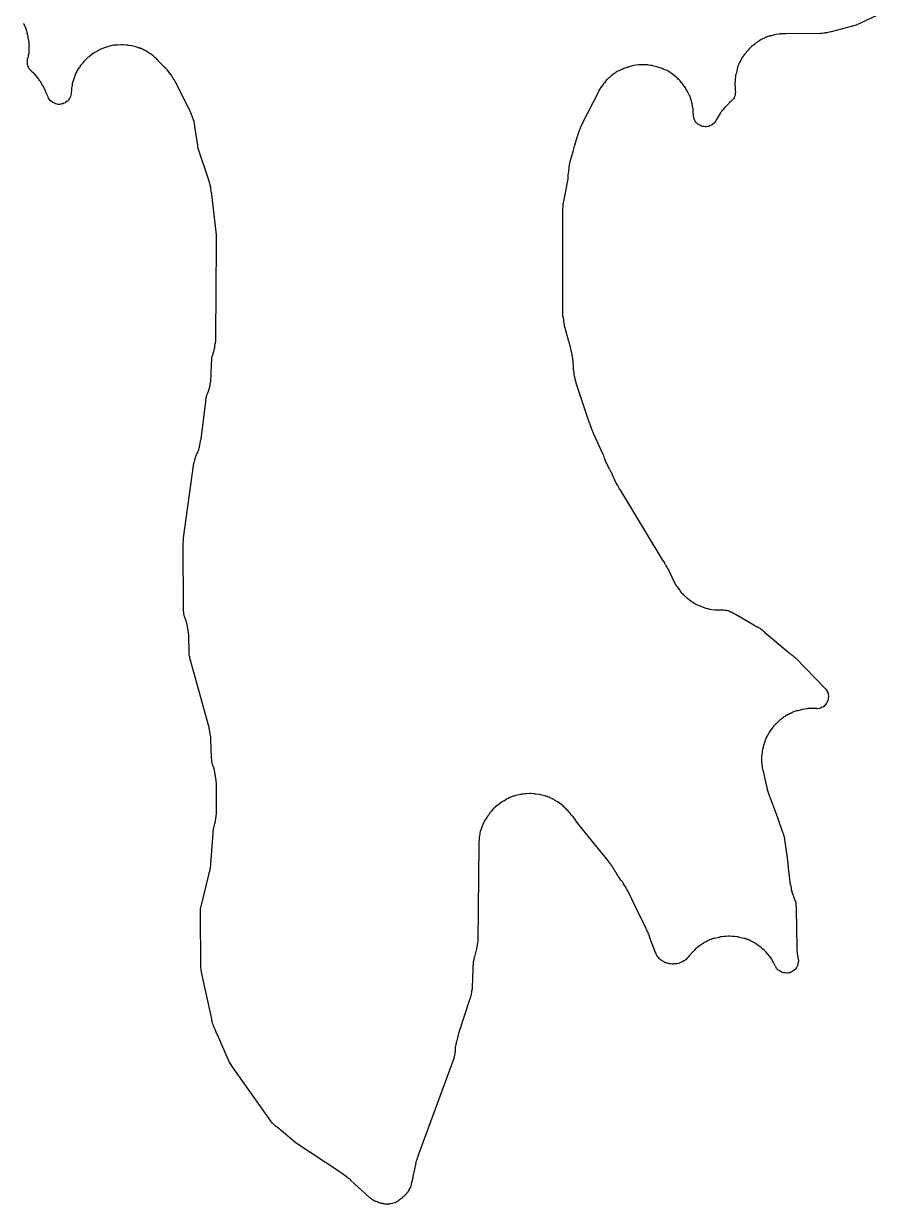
# Model space of a CAD drawing. Header units: millimetres. Extents: x 0 to 300, y 0 to 300.
# Drawn here: x 132.4 to 175.2, y 91.5 to 150 of the extents above; entities that cross this region are included whole.
import ezdxf

# ---------------------------------------------------------------- set-up
doc = ezdxf.new("R2010")
doc.units = ezdxf.units.MM
doc.layers.add('CUT', color=7, linetype='CONTINUOUS')

msp = doc.modelspace()

# ---------------------------------------------------------------- linework, layer by layer
at = {"layer": 'CUT'}
msp.add_lwpolyline([(175.23, 150.65), (173.69, 149.93), (172.45, 149.6), (172.44, 149.59), (172.43, 149.59), (172.42, 149.59), (172.34, 149.57), (172.23, 149.55), (172.16, 149.54), (172.15, 149.54), (172.11, 149.53), (172.08, 149.53), (171.99, 149.51), (171.96, 149.51), (171.91, 149.51), (170.19, 149.5), (170.15, 149.5), (170.14, 149.5), (170.1, 149.5), (169.99, 149.49), (169.98, 149.49), (169.97, 149.49), (169.95, 149.49), (169.93, 149.49), (169.91, 149.49), (169.9, 149.48), (169.89, 149.48), (169.71, 149.46), (169.66, 149.45), (169.64, 149.44), (169.62, 149.44), (169.48, 149.4), (169.45, 149.39), (169.44, 149.39), (169.43, 149.39), (169.42, 149.39), (169.4, 149.38), (169.37, 149.38), (169.35, 149.37), (169.31, 149.36), (169.28, 149.35), (169.23, 149.33), (169.2, 149.31), (169.19, 149.31), (169.18, 149.31), (169.17, 149.3), (169.16, 149.29), (169.15, 149.29), (169.14, 149.28), (169.05, 149.24), (169.04, 149.24), (169.03, 149.23), (168.98, 149.21), (168.91, 149.17), (168.87, 149.14), (168.86, 149.13), (168.83, 149.11), (168.82, 149.11), (168.79, 149.09), (168.78, 149.08), (168.77, 149.07), (168.74, 149.06), (168.71, 149.03), (168.68, 149), (168.67, 148.99), (168.64, 148.97), (168.63, 148.96), (168.62, 148.96), (168.61, 148.95), (168.59, 148.93), (168.58, 148.93), (168.54, 148.9), (168.5, 148.87), (168.44, 148.81), (168.4, 148.77), (168.37, 148.73), (168.36, 148.73), (168.33, 148.69), (168.31, 148.67), (168.29, 148.64), (168.26, 148.61), (168.25, 148.6), (168.24, 148.59), (168.24, 148.58), (168.23, 148.57), (168.21, 148.54), (168.18, 148.51), (168.15, 148.48), (168.12, 148.44), (168.11, 148.42), (168.1, 148.4), (168.09, 148.39), (168.08, 148.38), (168.08, 148.37), (168.07, 148.36), (168.06, 148.35), (168.06, 148.34), (168.05, 148.33), (168.04, 148.32), (168.03, 148.3), (168.02, 148.29), (168, 148.26), (167.96, 148.19), (167.95, 148.16), (167.94, 148.15), (167.93, 148.13), (167.91, 148.08), (167.87, 148.01), (167.87, 148), (167.86, 147.99), (167.86, 147.98), (167.85, 147.96), (167.85, 147.95), (167.84, 147.93), (167.83, 147.91), (167.82, 147.88), (167.81, 147.86), (167.81, 147.85), (167.8, 147.82), (167.8, 147.81), (167.8, 147.8), (167.79, 147.79), (167.78, 147.74), (167.78, 147.73), (167.78, 147.72), (167.73, 147.52), (167.71, 147.45), (167.71, 147.4), (167.71, 147.38), (167.71, 147.37), (167.69, 147.27), (167.68, 147.23), (167.68, 147.21), (167.68, 147.18), (167.68, 147.17), (167.67, 147.05), (167.67, 147.04), (167.67, 146.97), (167.67, 146.96), (167.68, 146.85), (167.68, 146.84), (167.68, 146.81), (167.68, 146.79), (167.69, 146.68), (167.7, 146.61), (167.69, 146.55), (167.69, 146.48), (167.68, 146.45), (167.65, 146.39), (167.63, 146.33), (167.6, 146.28), (167.57, 146.24), (167.53, 146.19), (167.46, 146.13), (167.39, 146.07), (167.37, 146.04), (167.21, 145.88), (167.17, 145.85), (167.07, 145.73), (167.07, 145.72), (167.02, 145.68), (166.99, 145.62), (166.95, 145.57), (166.94, 145.55), (166.93, 145.53), (166.93, 145.52), (166.92, 145.51), (166.83, 145.36), (166.82, 145.34), (166.81, 145.32), (166.8, 145.31), (166.8, 145.3), (166.79, 145.29), (166.78, 145.28), (166.75, 145.23), (166.73, 145.19), (166.7, 145.13), (166.68, 145.1), (166.64, 145.07), (166.57, 145), (166.55, 144.99), (166.5, 144.97), (166.48, 144.96), (166.42, 144.93), (166.38, 144.91), (166.32, 144.9), (166.25, 144.89), (166.2, 144.89), (166.14, 144.9), (166.08, 144.91), (166.03, 144.92), (165.98, 144.94), (165.93, 144.97), (165.86, 145.01), (165.81, 145.05), (165.79, 145.07), (165.74, 145.12), (165.71, 145.17), (165.68, 145.24), (165.66, 145.28), (165.64, 145.34), (165.62, 145.41), (165.62, 145.46), (165.61, 145.62), (165.61, 145.67), (165.61, 145.72), (165.6, 145.78), (165.58, 145.89), (165.58, 145.9), (165.55, 146.04), (165.55, 146.05), (165.54, 146.09), (165.54, 146.1), (165.52, 146.16), (165.46, 146.35), (165.45, 146.4), (165.43, 146.44), (165.35, 146.6), (165.33, 146.63), (165.25, 146.77), (165.22, 146.82), (165.1, 146.99), (165.07, 147.03), (165.06, 147.03), (165.03, 147.06), (165.03, 147.07), (165, 147.11), (164.96, 147.16), (164.91, 147.21), (164.87, 147.25), (164.83, 147.3), (164.81, 147.31), (164.76, 147.35), (164.74, 147.36), (164.68, 147.42), (164.52, 147.54), (164.49, 147.56), (164.46, 147.58), (164.45, 147.59), (164.37, 147.64), (164.32, 147.67), (164.27, 147.69), (164.22, 147.71), (164.2, 147.71), (164.15, 147.73), (164.15, 147.74), (164.14, 147.74), (164.11, 147.76), (164.08, 147.77), (164.03, 147.79), (164.02, 147.79), (163.85, 147.85), (163.81, 147.86), (163.65, 147.9), (163.57, 147.92), (163.52, 147.92), (163.5, 147.92), (163.49, 147.92), (163.39, 147.94), (163.35, 147.95), (163.33, 147.95), (163.3, 147.95), (163.29, 147.95), (163.16, 147.96), (163.08, 147.96), (162.92, 147.95), (162.89, 147.95), (162.65, 147.92), (162.59, 147.91), (162.54, 147.89), (162.48, 147.87), (162.47, 147.87), (162.4, 147.85), (162.36, 147.84), (162.32, 147.83), (162.17, 147.77), (162.12, 147.75), (162.11, 147.74), (161.95, 147.67), (161.92, 147.66), (161.84, 147.62), (161.79, 147.59), (161.75, 147.56), (161.73, 147.55), (161.71, 147.53), (161.67, 147.51), (161.63, 147.48), (161.55, 147.41), (161.5, 147.37), (161.46, 147.33), (161.44, 147.31), (161.41, 147.29), (161.36, 147.25), (161.32, 147.21), (161.28, 147.16), (161.24, 147.11), (161.21, 147.07), (161.21, 147.06), (161.18, 147.03), (161.17, 147.03), (161.14, 146.99), (161.02, 146.82), (161, 146.79), (160.96, 146.74), (160.93, 146.68), (160.91, 146.62), (160.9, 146.6), (160.89, 146.56), (160.14, 145.11), (160.12, 145.06), (160.09, 145.02), (160.07, 144.97), (160.06, 144.96), (160.05, 144.93), (160.05, 144.92), (160.04, 144.91), (160.04, 144.9), (160.03, 144.88), (160.02, 144.87), (160, 144.82), (159.97, 144.73), (159.96, 144.7), (159.94, 144.65), (159.92, 144.6), (159.9, 144.55), (159.75, 144.03), (159.75, 144.02), (159.74, 143.99), (159.73, 143.97), (159.72, 143.94), (159.71, 143.91), (159.7, 143.89), (159.7, 143.88), (159.69, 143.86), (159.69, 143.84), (159.69, 143.83), (159.67, 143.8), (159.64, 143.66), (159.64, 143.65), (159.64, 143.63), (159.63, 143.59), (159.63, 143.58), (159.5, 143.17), (159.5, 143.15), (159.46, 142.99), (159.44, 142.91), (159.44, 142.84), (159.44, 142.82), (159.41, 142.57), (159.4, 142.51), (159.4, 142.49), (159.4, 142.48), (159.39, 142.3), (159.2, 141.28), (159.19, 141.23), (159.18, 141.21), (159.18, 141.2), (159.16, 141.14), (159.15, 141.06), (159.15, 140.99), (159.15, 140.95), (159.14, 140.77), (159.14, 140.74), (159.14, 140.69), (159.14, 140.67), (159.14, 135.59), (159.14, 135.52), (159.16, 135.44), (159.16, 135.43), (159.18, 135.3), (159.18, 135.29), (159.18, 135.23), (159.19, 135.17), (159.21, 135.07), (159.22, 135.03), (159.25, 134.93), (159.27, 134.86), (159.41, 134.33), (159.42, 134.3), (159.43, 134.27), (159.44, 134.23), (159.59, 133.61), (159.6, 133.54), (159.61, 133.5), (159.61, 133.49), (159.61, 133.48), (159.62, 133.44), (159.62, 133.43), (159.63, 133.42), (159.63, 133.41), (159.63, 133.38), (159.63, 133.35), (159.63, 133.34), (159.64, 133.32), (159.64, 133.29), (159.65, 133.28), (159.65, 133.27), (159.65, 133.26), (159.65, 133.25), (159.65, 133.24), (159.65, 133.21), (159.65, 133.19), (159.65, 133.16), (159.66, 133.07), (159.66, 132.98), (159.66, 132.95), (159.66, 132.92), (159.66, 132.87), (159.67, 132.81), (159.69, 132.7), (159.7, 132.65), (159.7, 132.62), (159.71, 132.55), (159.74, 132.43), (159.74, 132.41), (159.75, 132.38), (159.79, 132.24), (159.8, 132.21), (160.46, 130.22), (160.47, 130.2), (160.48, 130.17), (160.49, 130.14), (160.5, 130.12), (160.51, 130.1), (160.51, 130.09), (160.52, 130.07), (160.52, 130.06), (160.55, 129.97), (160.56, 129.95), (160.6, 129.84), (160.62, 129.78), (160.63, 129.78), (160.65, 129.72), (160.65, 129.71), (161.13, 128.67), (161.14, 128.65), (161.15, 128.63), (161.16, 128.61), (161.18, 128.53), (161.2, 128.47), (161.21, 128.45), (161.22, 128.43), (161.25, 128.35), (161.27, 128.31), (161.28, 128.29), (161.28, 128.28), (161.29, 128.25), (161.3, 128.23), (161.3, 128.22), (161.34, 128.16), (161.34, 128.15), (161.38, 128.07), (161.4, 128.02), (161.43, 127.97), (161.44, 127.96), (161.49, 127.86), (161.49, 127.85), (161.5, 127.84), (161.5, 127.83), (161.51, 127.82), (161.53, 127.8), (161.55, 127.76), (161.56, 127.74), (161.57, 127.72), (161.58, 127.7), (161.78, 127.25), (161.79, 127.24), (161.79, 127.23), (161.8, 127.21), (161.81, 127.19), (161.84, 127.14), (161.85, 127.13), (161.92, 127), (161.92, 126.99), (161.94, 126.95), (161.97, 126.91), (164.06, 123.47), (164.18, 123.28), (164.19, 123.26), (164.2, 123.24), (164.2, 123.23), (164.22, 123.2), (164.23, 123.19), (164.26, 123.15), (164.26, 123.14), (164.27, 123.12), (164.3, 123.07), (164.31, 123.04), (164.33, 123.01), (164.35, 122.99), (164.38, 122.93), (164.66, 122.33), (164.69, 122.28), (164.72, 122.23), (164.75, 122.18), (164.8, 122.11), (164.94, 121.93), (164.94, 121.92), (164.95, 121.91), (164.97, 121.88), (164.97, 121.87), (164.99, 121.86), (164.99, 121.85), (165, 121.84), (165.02, 121.8), (165.07, 121.76), (165.11, 121.72), (165.12, 121.72), (165.15, 121.68), (165.2, 121.64), (165.22, 121.62), (165.26, 121.58), (165.31, 121.54), (165.32, 121.54), (165.5, 121.39), (165.54, 121.36), (165.55, 121.36), (165.59, 121.33), (165.64, 121.3), (165.7, 121.26), (165.88, 121.17), (165.94, 121.15), (166.15, 121.07), (166.19, 121.05), (166.23, 121.04), (166.33, 121.02), (166.34, 121.02), (166.37, 121.01), (166.38, 121), (166.44, 120.99), (166.68, 120.96), (166.71, 120.96), (166.85, 120.95), (166.89, 120.95), (167.11, 120.95), (167.2, 120.94), (167.25, 120.94), (167.3, 120.93), (167.32, 120.92), (167.34, 120.92), (167.37, 120.9), (167.38, 120.9), (167.39, 120.89), (167.4, 120.89), (167.41, 120.88), (167.42, 120.88), (167.45, 120.87), (167.46, 120.86), (167.47, 120.86), (167.48, 120.85), (167.52, 120.84), (167.53, 120.83), (167.54, 120.83), (167.55, 120.82), (167.57, 120.81), (167.59, 120.8), (167.62, 120.78), (167.63, 120.78), (167.64, 120.77), (167.67, 120.76), (167.68, 120.75), (167.69, 120.75), (167.72, 120.73), (167.74, 120.72), (167.77, 120.7), (167.78, 120.69), (167.82, 120.68), (168.62, 120.21), (168.63, 120.2), (168.67, 120.17), (168.71, 120.15), (168.72, 120.14), (168.74, 120.13), (168.75, 120.13), (168.76, 120.12), (168.78, 120.11), (168.79, 120.11), (168.81, 120.1), (168.82, 120.09), (168.83, 120.09), (168.85, 120.08), (168.86, 120.07), (168.91, 120.04), (168.93, 120.03), (168.94, 120.03), (168.94, 120.02), (168.95, 120.02), (168.96, 120), (168.98, 119.98), (168.99, 119.98), (169.02, 119.96), (169.03, 119.96), (169.04, 119.95), (169.04, 119.94), (169.05, 119.94), (169.07, 119.92), (169.09, 119.9), (169.11, 119.88), (169.16, 119.84), (170.36, 118.82), (170.37, 118.82), (170.41, 118.78), (170.44, 118.76), (170.46, 118.74), (170.47, 118.73), (170.48, 118.73), (170.51, 118.71), (170.53, 118.7), (170.56, 118.67), (170.57, 118.66), (170.58, 118.66), (170.61, 118.63), (170.68, 118.58), (172.13, 117.08), (172.18, 117.03), (172.22, 116.97), (172.25, 116.92), (172.27, 116.87), (172.29, 116.82), (172.3, 116.76), (172.31, 116.69), (172.31, 116.64), (172.3, 116.57), (172.29, 116.51), (172.28, 116.47), (172.25, 116.41), (172.23, 116.35), (172.2, 116.31), (172.15, 116.24), (172.12, 116.21), (172.08, 116.17), (172.03, 116.14), (171.96, 116.11), (171.92, 116.09), (171.86, 116.07), (171.79, 116.05), (171.77, 116.05), (171.75, 116.05), (171.74, 116.05), (171.73, 116.06), (171.72, 116.06), (171.71, 116.06), (171.52, 116.07), (171.46, 116.07), (171.28, 116.06), (171.27, 116.06), (171.25, 116.05), (171.23, 116.05), (171.22, 116.05), (171.04, 116.02), (171.03, 116.02), (170.97, 116.01), (170.8, 115.96), (170.79, 115.96), (170.78, 115.96), (170.76, 115.96), (170.73, 115.95), (170.55, 115.88), (170.5, 115.86), (170.49, 115.85), (170.47, 115.84), (170.46, 115.84), (170.45, 115.83), (170.43, 115.82), (170.42, 115.82), (170.38, 115.8), (170.34, 115.78), (170.34, 115.77), (170.33, 115.77), (170.3, 115.76), (170.28, 115.75), (170.27, 115.75), (170.17, 115.68), (170.11, 115.65), (170.07, 115.62), (170.06, 115.61), (170.05, 115.6), (170.04, 115.59), (170.03, 115.59), (170.01, 115.57), (169.91, 115.5), (169.89, 115.48), (169.87, 115.46), (169.75, 115.34), (169.73, 115.33), (169.69, 115.29), (169.67, 115.27), (169.65, 115.25), (169.64, 115.24), (169.62, 115.22), (169.61, 115.21), (169.56, 115.15), (169.52, 115.1), (169.41, 114.95), (169.38, 114.9), (169.37, 114.88), (169.37, 114.87), (169.36, 114.85), (169.35, 114.84), (169.34, 114.83), (169.31, 114.76), (169.3, 114.74), (169.29, 114.73), (169.28, 114.72), (169.27, 114.7), (169.27, 114.69), (169.26, 114.68), (169.26, 114.67), (169.18, 114.51), (169.16, 114.45), (169.16, 114.44), (169.1, 114.27), (169.1, 114.26), (169.08, 114.21), (169.08, 114.2), (169.07, 114.14), (169.04, 114.03), (169.03, 113.97), (169.03, 113.95), (169.03, 113.93), (169.03, 113.92), (169.02, 113.87), (169.02, 113.84), (169.01, 113.81), (169.01, 113.78), (169.01, 113.77), (169.01, 113.76), (169.01, 113.75), (169, 113.72), (169, 113.53), (169, 113.52), (169, 113.47), (169, 113.45), (169, 113.44), (169.01, 113.35), (169.01, 113.34), (169.01, 113.28), (169.02, 113.25), (169.02, 113.22), (169.03, 113.2), (169.03, 113.19), (169.03, 113.18), (169.03, 113.13), (169.05, 113.04), (169.06, 113.02), (169.06, 113.01), (169.06, 113), (169.07, 112.99), (169.08, 112.97), (169.08, 112.95), (169.08, 112.94), (169.09, 112.92), (169.09, 112.9), (169.09, 112.89), (169.09, 112.88), (169.22, 112.28), (169.24, 112.23), (169.25, 112.2), (169.25, 112.19), (169.26, 112.18), (169.26, 112.17), (169.26, 112.16), (169.26, 112.15), (169.26, 112.12), (169.27, 112.11), (169.27, 112.1), (169.27, 112.07), (169.28, 112.02), (169.3, 111.97), (169.3, 111.96), (169.31, 111.95), (169.31, 111.94), (169.32, 111.91), (169.33, 111.89), (169.34, 111.85), (169.35, 111.84), (169.35, 111.83), (169.36, 111.82), (169.36, 111.81), (169.36, 111.8), (169.36, 111.79), (169.37, 111.78), (169.37, 111.77), (169.38, 111.75), (169.39, 111.73), (169.78, 110.66), (169.85, 110.47), (169.89, 110.35), (169.9, 110.33), (170.04, 109.94), (170.05, 109.92), (170.06, 109.89), (170.07, 109.88), (170.07, 109.87), (170.07, 109.86), (170.07, 109.85), (170.08, 109.84), (170.08, 109.83), (170.08, 109.82), (170.08, 109.81), (170.09, 109.8), (170.09, 109.79), (170.09, 109.77), (170.1, 109.76), (170.11, 109.73), (170.11, 109.72), (170.11, 109.71), (170.11, 109.7), (170.12, 109.65), (170.13, 109.64), (170.13, 109.63), (170.13, 109.62), (170.13, 109.61), (170.13, 109.6), (170.13, 109.59), (170.13, 109.58), (170.14, 109.57), (170.24, 108.79), (170.29, 108.4), (170.32, 108.16), (170.33, 108.05), (170.4, 107.47), (170.4, 107.45), (170.41, 107.39), (170.42, 107.36), (170.42, 107.35), (170.43, 107.34), (170.43, 107.33), (170.43, 107.31), (170.44, 107.28), (170.46, 107.16), (170.46, 107.15), (170.46, 107.14), (170.46, 107.13), (170.47, 107.12), (170.47, 107.11), (170.47, 107.1), (170.47, 107.07), (170.49, 107.01), (170.5, 106.98), (170.5, 106.97), (170.51, 106.96), (170.51, 106.95), (170.51, 106.94), (170.52, 106.9), (170.54, 106.85), (170.56, 106.79), (170.57, 106.78), (170.58, 106.76), (170.58, 106.75), (170.58, 106.74), (170.59, 106.72), (170.59, 106.71), (170.6, 106.69), (170.6, 106.68), (170.61, 106.65), (170.63, 106.61), (170.64, 106.57), (170.65, 106.55), (170.66, 106.54), (170.66, 106.53), (170.66, 106.52), (170.67, 106.52), (170.67, 106.51), (170.67, 106.49), (170.67, 106.48), (170.68, 106.44), (170.69, 106.44), (170.69, 106.42), (170.69, 106.41), (170.69, 106.39), (170.69, 106.37), (170.7, 106.34), (170.7, 106.33), (170.7, 106.3), (170.7, 106.28), (170.71, 106.24), (170.71, 106.23), (170.71, 106.22), (170.71, 106.2), (170.71, 106.19), (170.71, 106.15), (170.71, 106.14), (170.75, 104.21), (170.75, 104.19), (170.75, 104.16), (170.75, 104.13), (170.75, 104.09), (170.76, 103.98), (170.76, 103.97), (170.76, 103.94), (170.76, 103.91), (170.77, 103.86), (170.77, 103.85), (170.77, 103.84), (170.78, 103.83), (170.78, 103.82), (170.79, 103.77), (170.8, 103.7), (170.81, 103.66), (170.81, 103.65), (170.82, 103.61), (170.82, 103.6), (170.82, 103.56), (170.81, 103.49), (170.8, 103.43), (170.79, 103.37), (170.76, 103.31), (170.75, 103.27), (170.72, 103.23), (170.67, 103.16), (170.64, 103.13), (170.59, 103.09), (170.54, 103.05), (170.48, 103.02), (170.43, 103), (170.39, 102.98), (170.33, 102.97), (170.26, 102.96), (170.21, 102.96), (170.15, 102.97), (170.09, 102.98), (170.02, 102.99), (169.99, 103), (169.87, 103.08), (169.82, 103.11), (169.77, 103.15), (169.74, 103.19), (169.72, 103.23), (169.7, 103.27), (169.69, 103.29), (169.66, 103.35), (169.63, 103.39), (169.63, 103.4), (169.62, 103.42), (169.61, 103.45), (169.59, 103.47), (169.57, 103.51), (169.48, 103.66), (169.45, 103.71), (169.32, 103.88), (169.3, 103.9), (169.2, 104.02), (169.16, 104.06), (169.12, 104.1), (169, 104.2), (168.98, 104.22), (168.81, 104.35), (168.76, 104.38), (168.61, 104.47), (168.55, 104.51), (168.54, 104.51), (168.52, 104.52), (168.51, 104.52), (168.5, 104.53), (168.49, 104.53), (168.47, 104.55), (168.39, 104.59), (168.38, 104.6), (168.37, 104.6), (168.34, 104.61), (168.32, 104.62), (168.28, 104.63), (168.27, 104.64), (168.24, 104.65), (168.2, 104.66), (168.18, 104.67), (168.13, 104.68), (168.12, 104.68), (168.11, 104.68), (167.91, 104.73), (167.84, 104.75), (167.79, 104.75), (167.77, 104.75), (167.76, 104.75), (167.66, 104.77), (167.62, 104.78), (167.6, 104.78), (167.57, 104.78), (167.56, 104.78), (167.43, 104.79), (167.35, 104.79), (167.22, 104.78), (167.21, 104.78), (167.18, 104.78), (167.16, 104.78), (167.12, 104.77), (167.02, 104.75), (167.01, 104.75), (166.99, 104.75), (166.94, 104.75), (166.87, 104.73), (166.67, 104.68), (166.66, 104.68), (166.65, 104.68), (166.6, 104.67), (166.58, 104.66), (166.54, 104.65), (166.51, 104.64), (166.5, 104.63), (166.46, 104.62), (166.44, 104.61), (166.41, 104.6), (166.4, 104.6), (166.39, 104.59), (166.31, 104.55), (166.29, 104.53), (166.28, 104.53), (166.27, 104.52), (166.26, 104.52), (166.24, 104.51), (166.23, 104.51), (166.17, 104.47), (166.02, 104.38), (165.97, 104.35), (165.81, 104.23), (165.8, 104.22), (165.75, 104.18), (165.71, 104.14), (165.67, 104.1), (165.62, 104.05), (165.61, 104.03), (165.6, 104.02), (165.58, 104.01), (165.58, 104), (165.41, 103.82), (165.37, 103.77), (165.37, 103.76), (165.36, 103.75), (165.33, 103.72), (165.3, 103.68), (165.29, 103.67), (165.28, 103.66), (165.24, 103.62), (165.23, 103.61), (165.21, 103.6), (165.18, 103.58), (165.17, 103.58), (165.16, 103.57), (165.15, 103.57), (165.06, 103.52), (165.05, 103.51), (165.04, 103.51), (165.03, 103.5), (165, 103.49), (164.99, 103.48), (164.93, 103.45), (164.92, 103.45), (164.88, 103.44), (164.82, 103.42), (164.79, 103.42), (164.77, 103.42), (164.7, 103.42), (164.66, 103.41), (164.64, 103.41), (164.62, 103.4), (164.61, 103.4), (164.6, 103.4), (164.56, 103.4), (164.5, 103.41), (164.45, 103.41), (164.43, 103.42), (164.42, 103.42), (164.41, 103.43), (164.38, 103.43), (164.36, 103.44), (164.3, 103.45), (164.28, 103.46), (164.27, 103.46), (164.25, 103.47), (164.24, 103.47), (164.22, 103.48), (164.2, 103.49), (164.19, 103.5), (164.18, 103.5), (164.16, 103.51), (164.15, 103.52), (164.13, 103.53), (164.07, 103.57), (164.06, 103.57), (164.05, 103.58), (164.04, 103.58), (164.03, 103.59), (164.02, 103.6), (164.01, 103.6), (163.98, 103.63), (163.92, 103.67), (163.92, 103.68), (163.87, 103.74), (163.82, 103.8), (163.81, 103.81), (163.8, 103.84), (163.79, 103.86), (163.78, 103.89), (163.77, 103.92), (163.75, 103.96), (163.74, 103.97), (163.74, 103.98), (163.73, 104), (163.72, 104.01), (163.6, 104.33), (163.56, 104.45), (163.53, 104.53), (163.46, 104.72), (163.42, 104.83), (163.41, 104.86), (163.39, 104.9), (163.39, 104.91), (163.38, 104.93), (163.38, 104.94), (163.37, 104.96), (163.37, 104.97), (163.36, 104.98), (163.35, 105.01), (163.34, 105.02), (163.33, 105.04), (163.33, 105.05), (163.32, 105.07), (163.31, 105.09), (163.3, 105.1), (163.29, 105.11), (163.29, 105.12), (163.28, 105.13), (163.28, 105.14), (163.28, 105.15), (163.26, 105.21), (163.23, 105.27), (163.22, 105.29), (163.2, 105.33), (163.19, 105.34), (163.19, 105.35), (163.18, 105.36), (163.18, 105.37), (163.18, 105.38), (163.17, 105.39), (163.16, 105.4), (163.16, 105.41), (163.15, 105.42), (163.15, 105.44), (163.13, 105.49), (163.02, 105.69), (162.35, 107.07), (162.31, 107.14), (162.29, 107.17), (162.28, 107.19), (162.16, 107.38), (162.13, 107.43), (162.12, 107.45), (162.1, 107.48), (162.07, 107.52), (162.03, 107.57), (161.9, 107.74), (161.89, 107.75), (161.88, 107.76), (161.82, 107.88), (161.81, 107.9), (161.8, 107.91), (161.79, 107.92), (161.77, 107.95), (161.75, 107.98), (161.74, 107.99), (161.74, 108), (161.73, 108.01), (161.73, 108.03), (161.72, 108.04), (161.69, 108.08), (161.69, 108.09), (161.68, 108.1), (161.66, 108.13), (161.66, 108.14), (161.65, 108.15), (161.64, 108.16), (161.62, 108.19), (161.62, 108.2), (161.61, 108.22), (161.61, 108.23), (161.6, 108.23), (161.6, 108.24), (161.59, 108.25), (161.57, 108.27), (161.55, 108.3), (161.55, 108.31), (161.54, 108.33), (161.53, 108.34), (161.52, 108.36), (161.5, 108.38), (161.49, 108.39), (161.46, 108.42), (161.46, 108.43), (161.45, 108.43), (161.44, 108.44), (161.43, 108.45), (161.42, 108.48), (160.66, 109.42), (160.06, 110.17), (159.8, 110.51), (159.77, 110.56), (159.74, 110.6), (159.71, 110.64), (159.67, 110.69), (159.56, 110.79), (159.56, 110.8), (159.55, 110.81), (159.55, 110.82), (159.54, 110.83), (159.53, 110.83), (159.52, 110.84), (159.52, 110.85), (159.51, 110.87), (159.51, 110.88), (159.49, 110.9), (159.46, 110.94), (159.39, 111.02), (159.35, 111.05), (159.31, 111.09), (159.3, 111.1), (159.29, 111.11), (159.27, 111.13), (159.24, 111.16), (159.2, 111.2), (159.16, 111.24), (159.11, 111.28), (159.1, 111.29), (158.94, 111.41), (158.89, 111.44), (158.74, 111.53), (158.68, 111.57), (158.67, 111.57), (158.65, 111.58), (158.64, 111.58), (158.63, 111.59), (158.62, 111.59), (158.6, 111.61), (158.52, 111.65), (158.51, 111.66), (158.5, 111.66), (158.47, 111.67), (158.45, 111.68), (158.41, 111.69), (158.4, 111.7), (158.37, 111.71), (158.31, 111.73), (158.29, 111.73), (158.26, 111.74), (158.25, 111.74), (158.24, 111.74), (158.05, 111.79), (157.99, 111.8), (157.8, 111.83), (157.76, 111.84), (157.74, 111.84), (157.71, 111.84), (157.7, 111.84), (157.58, 111.85), (157.51, 111.85), (157.31, 111.84), (157.27, 111.84), (157.19, 111.83), (157.12, 111.82), (157.06, 111.81), (156.81, 111.75), (156.79, 111.74), (156.74, 111.73), (156.73, 111.73), (156.68, 111.72), (156.63, 111.7), (156.58, 111.68), (156.53, 111.66), (156.44, 111.61), (156.39, 111.59), (156.34, 111.56), (156.25, 111.5), (156.24, 111.5), (156.22, 111.49), (156.2, 111.47), (156.19, 111.47), (156.18, 111.46), (156.15, 111.45), (156.1, 111.41), (156, 111.33), (155.96, 111.3), (155.95, 111.3), (155.91, 111.28), (155.78, 111.17), (155.74, 111.13), (155.7, 111.09), (155.68, 111.05), (155.67, 111.04), (155.63, 111), (155.59, 110.96), (155.58, 110.94), (155.55, 110.91), (155.53, 110.88), (155.52, 110.86), (155.49, 110.82), (155.46, 110.79), (155.43, 110.75), (155.43, 110.74), (155.43, 110.73), (155.4, 110.7), (155.37, 110.65), (155.37, 110.64), (155.29, 110.53), (155.25, 110.47), (155.25, 110.46), (155.21, 110.38), (155.18, 110.33), (155.16, 110.27), (155.14, 110.21), (155.1, 110.09), (155.06, 109.97), (155.04, 109.91), (155.03, 109.84), (155.03, 109.82), (155.01, 109.69), (155, 109.65), (155, 109.6), (155, 109.58), (154.98, 109.44), (154.98, 109.37), (154.98, 109.31), (154.93, 104.55), (154.93, 104.54), (154.93, 104.53), (154.93, 104.52), (154.93, 104.5), (154.92, 104.47), (154.91, 104.4), (154.91, 104.36), (154.91, 104.34), (154.91, 104.33), (154.9, 104.32), (154.9, 104.3), (154.9, 104.29), (154.89, 104.26), (154.89, 104.24), (154.88, 104.22), (154.77, 103.76), (154.76, 103.74), (154.75, 103.7), (154.74, 103.66), (154.74, 103.65), (154.71, 103.5), (154.7, 103.44), (154.7, 103.42), (154.7, 103.4), (154.7, 103.38), (154.7, 103.37), (154.69, 103.34), (154.69, 103.31), (154.69, 103.28), (154.69, 103.26), (154.69, 103.2), (154.69, 103.19), (154.69, 103.17), (154.65, 102.24), (154.65, 102.22), (154.65, 102.18), (154.65, 102.16), (154.64, 102.12), (154.63, 102.06), (154.63, 102.05), (154.62, 102), (154.62, 101.99), (154.62, 101.98), (154.61, 101.95), (154.61, 101.93), (154.61, 101.91), (154.6, 101.88), (154.6, 101.87), (154.59, 101.84), (154.58, 101.82), (154.57, 101.78), (154.57, 101.77), (154.57, 101.75), (154.56, 101.73), (154.55, 101.7), (154.53, 101.64), (153.98, 99.96), (153.96, 99.9), (153.96, 99.87), (153.95, 99.83), (153.89, 99.6), (153.89, 99.59), (153.88, 99.55), (153.88, 99.54), (153.88, 99.53), (153.87, 99.5), (153.86, 99.49), (153.85, 99.44), (153.84, 99.4), (153.83, 99.34), (153.82, 99.29), (153.82, 99.27), (153.82, 99.24), (153.82, 99.23), (153.81, 99.06), (153.8, 99.04), (153.79, 98.98), (153.79, 98.94), (153.79, 98.92), (153.78, 98.89), (153.78, 98.88), (153.77, 98.84), (153.76, 98.82), (153.76, 98.8), (153.75, 98.77), (153.74, 98.73), (153.74, 98.72), (152.01, 94.02), (152, 93.98), (151.99, 93.97), (151.99, 93.96), (151.99, 93.95), (151.98, 93.94), (151.98, 93.92), (151.97, 93.9), (151.97, 93.89), (151.96, 93.88), (151.95, 93.84), (151.94, 93.82), (151.94, 93.81), (151.94, 93.8), (151.93, 93.78), (151.92, 93.76), (151.91, 93.73), (151.91, 93.72), (151.89, 93.67), (151.87, 93.61), (151.87, 93.58), (151.86, 93.56), (151.86, 93.54), (151.86, 93.53), (151.86, 93.52), (151.85, 93.51), (151.85, 93.5), (151.85, 93.48), (151.84, 93.46), (151.72, 92.88), (151.71, 92.83), (151.71, 92.82), (151.71, 92.81), (151.65, 92.57), (151.64, 92.52), (151.64, 92.51), (151.64, 92.5), (151.63, 92.47), (151.61, 92.4), (151.61, 92.39), (151.6, 92.38), (151.6, 92.37), (151.6, 92.36), (151.59, 92.35), (151.59, 92.33), (151.58, 92.32), (151.58, 92.31), (151.57, 92.31), (151.57, 92.3), (151.56, 92.29), (151.54, 92.26), (151.54, 92.25), (151.53, 92.24), (151.5, 92.18), (151.5, 92.17), (151.5, 92.16), (151.49, 92.15), (151.48, 92.15), (151.48, 92.14), (151.47, 92.13), (151.47, 92.12), (151.46, 92.11), (151.44, 92.09), (151.42, 92.05), (151.41, 92.04), (151.4, 92.03), (151.39, 92.03), (151.39, 92.02), (151.37, 92), (151.35, 91.98), (151.34, 91.98), (151.34, 91.97), (151.33, 91.96), (151.33, 91.95), (151.3, 91.93), (151.28, 91.91), (151.25, 91.89), (151.22, 91.85), (151.21, 91.84), (151.21, 91.85), (151.15, 91.79), (151.12, 91.77), (151.11, 91.76), (151.05, 91.72), (151.02, 91.69), (151.01, 91.69), (151, 91.68), (150.99, 91.67), (150.95, 91.65), (150.91, 91.62), (150.9, 91.62), (150.87, 91.6), (150.82, 91.58), (150.7, 91.54), (150.69, 91.54), (150.6, 91.52), (150.56, 91.52), (150.53, 91.51), (150.51, 91.51), (150.49, 91.5), (150.48, 91.5), (150.45, 91.51), (150.4, 91.51), (150.36, 91.51), (150.33, 91.51), (150.28, 91.52), (150.27, 91.52), (150.25, 91.53), (150.23, 91.54), (150.21, 91.54), (150.2, 91.54), (150.16, 91.55), (150.15, 91.55), (150.11, 91.56), (150.08, 91.57), (150.05, 91.58), (150.04, 91.58), (150.02, 91.59), (150, 91.6), (149.99, 91.6), (149.95, 91.62), (149.9, 91.64), (149.88, 91.64), (149.85, 91.65), (149.84, 91.66), (149.83, 91.66), (149.82, 91.67), (149.81, 91.67), (149.78, 91.7), (149.74, 91.71), (149.73, 91.72), (149.72, 91.72), (149.72, 91.73), (149.7, 91.74), (149.69, 91.74), (149.67, 91.77), (149.65, 91.78), (149.64, 91.79), (149.63, 91.79), (149.62, 91.8), (149.61, 91.81), (149.59, 91.83), (149.58, 91.83), (149.54, 91.87), (149.53, 91.88), (148.65, 92.68), (148.64, 92.7), (148.57, 92.76), (148.54, 92.78), (148.53, 92.78), (148.5, 92.81), (148.49, 92.81), (148.46, 92.84), (148.44, 92.86), (148.36, 92.92), (148.35, 92.93), (148.34, 92.93), (148.29, 92.97), (148.25, 93), (148.24, 93.01), (148.19, 93.04), (148.18, 93.04), (148.17, 93.05), (148.15, 93.06), (148.15, 93.07), (148.12, 93.09), (145.94, 94.53), (145, 95.32), (144.98, 95.34), (144.94, 95.36), (144.93, 95.37), (144.92, 95.37), (144.91, 95.38), (144.88, 95.41), (144.87, 95.41), (144.86, 95.42), (144.86, 95.43), (144.83, 95.45), (144.76, 95.52), (144.75, 95.53), (144.72, 95.57), (144.72, 95.58), (144.7, 95.6), (144.7, 95.61), (142.81, 98.27), (142.63, 98.55), (142.63, 98.56), (142.62, 98.57), (142.61, 98.58), (142.6, 98.61), (142.59, 98.63), (142.58, 98.66), (142.57, 98.68), (142.1, 99.75), (141.97, 100.04), (141.92, 100.17), (141.88, 100.26), (141.84, 100.35), (141.84, 100.36), (141.83, 100.39), (141.82, 100.4), (141.81, 100.43), (141.79, 100.5), (141.78, 100.52), (141.77, 100.56), (141.77, 100.57), (141.76, 100.59), (141.76, 100.6), (141.76, 100.61), (141.75, 100.63), (141.75, 100.64), (141.75, 100.67), (141.75, 100.69), (141.74, 100.76), (141.25, 103), (141.24, 103.04), (141.22, 103.15), (141.22, 103.16), (141.21, 103.22), (141.21, 103.24), (141.19, 106.01), (141.19, 106.02), (141.2, 106.1), (141.2, 106.12), (141.2, 106.13), (141.62, 107.89), (141.63, 107.94), (141.64, 107.96), (141.64, 107.97), (141.65, 107.99), (141.66, 108.04), (141.67, 108.08), (141.68, 108.14), (141.69, 108.19), (141.7, 108.31), (141.7, 108.36), (141.7, 108.4), (141.7, 108.44), (141.7, 108.45), (141.71, 108.47), (141.72, 108.52), (141.73, 108.59), (141.83, 109.88), (141.83, 109.93), (141.83, 109.94), (141.84, 110.12), (141.85, 110.14), (141.86, 110.17), (141.86, 110.18), (141.86, 110.19), (141.87, 110.22), (141.87, 110.24), (141.91, 110.37), (141.92, 110.42), (141.93, 110.47), (141.93, 110.48), (141.96, 110.64), (141.97, 110.71), (141.98, 110.88), (141.98, 110.92), (141.98, 112.28), (141.98, 112.31), (141.97, 112.52), (141.96, 112.6), (141.92, 112.82), (141.92, 112.85), (141.91, 112.88), (141.9, 112.93), (141.89, 112.99), (141.88, 113.03), (141.87, 113.08), (141.85, 113.13), (141.8, 113.24), (141.79, 113.29), (141.79, 113.3), (141.77, 113.37), (141.75, 113.46), (141.75, 113.53), (141.74, 113.6), (141.74, 113.61), (141.74, 113.63), (141.74, 113.65), (141.71, 114.51), (141.71, 114.58), (141.71, 114.63), (141.7, 114.67), (141.68, 114.8), (141.68, 114.83), (141.64, 115.01), (141.63, 115.07), (141.62, 115.12), (140.69, 118.51), (140.69, 118.52), (140.67, 118.58), (140.67, 118.6), (140.66, 118.64), (140.65, 118.66), (140.65, 118.67), (140.65, 118.68), (140.64, 118.71), (140.64, 118.76), (140.63, 118.85), (140.63, 118.89), (140.63, 118.91), (140.61, 119.62), (140.61, 119.65), (140.61, 119.7), (140.6, 119.81), (140.6, 119.83), (140.59, 119.92), (140.58, 119.95), (140.55, 120.12), (140.55, 120.15), (140.52, 120.29), (140.51, 120.32), (140.5, 120.33), (140.5, 120.35), (140.49, 120.38), (140.48, 120.41), (140.47, 120.43), (140.46, 120.47), (140.44, 120.51), (140.44, 120.52), (140.44, 120.53), (140.43, 120.54), (140.43, 120.55), (140.42, 120.58), (140.42, 120.59), (140.4, 120.63), (140.4, 120.64), (140.39, 120.68), (140.37, 120.78), (140.37, 120.8), (140.37, 120.82), (140.37, 120.84), (140.36, 120.87), (140.36, 120.9), (140.35, 120.94), (140.35, 121), (140.34, 124.25), (140.34, 124.31), (140.34, 124.34), (140.35, 124.38), (140.36, 124.53), (140.87, 128.22), (140.87, 128.24), (140.88, 128.27), (140.88, 128.28), (140.89, 128.29), (140.89, 128.3), (140.9, 128.33), (140.91, 128.35), (140.92, 128.38), (140.92, 128.39), (140.92, 128.4), (140.93, 128.44), (140.93, 128.45), (140.94, 128.49), (140.96, 128.55), (140.96, 128.57), (140.98, 128.61), (141.08, 128.82), (141.09, 128.85), (141.11, 128.9), (141.13, 128.97), (141.14, 129.01), (141.15, 129.07), (141.16, 129.09), (141.16, 129.12), (141.2, 129.32), (141.2, 129.34), (141.22, 129.41), (141.46, 131.28), (141.46, 131.36), (141.47, 131.42), (141.48, 131.47), (141.49, 131.52), (141.49, 131.55), (141.52, 131.61), (141.53, 131.64), (141.54, 131.68), (141.57, 131.74), (141.59, 131.79), (141.59, 131.8), (141.6, 131.82), (141.6, 131.83), (141.61, 131.85), (141.62, 131.88), (141.63, 131.92), (141.64, 131.96), (141.65, 131.98), (141.66, 132.03), (141.66, 132.04), (141.67, 132.08), (141.67, 132.12), (141.67, 132.14), (141.67, 132.15), (141.69, 132.25), (141.7, 132.27), (141.71, 132.36), (141.71, 132.38), (141.72, 132.49), (141.72, 132.54), (141.72, 132.57), (141.74, 133.2), (141.75, 133.3), (141.76, 133.42), (141.76, 133.48), (141.77, 133.51), (141.78, 133.54), (141.8, 133.58), (141.8, 133.59), (141.82, 133.63), (141.82, 133.65), (141.83, 133.66), (141.83, 133.67), (141.83, 133.68), (141.83, 133.69), (141.84, 133.7), (141.84, 133.71), (141.84, 133.72), (141.85, 133.76), (141.88, 133.85), (141.89, 133.9), (141.9, 133.95), (141.9, 134), (141.9, 134.01), (141.9, 134.02), (141.91, 134.09), (141.92, 134.12), (141.93, 134.17), (141.93, 134.19), (141.94, 134.22), (141.95, 134.27), (141.96, 134.41), (141.96, 134.45), (141.96, 134.46), (141.99, 139.09), (141.99, 139.16), (141.99, 139.19), (141.98, 139.38), (141.98, 139.46), (141.98, 139.53), (141.76, 141.53), (141.75, 141.59), (141.73, 141.67), (141.7, 141.83), (141.7, 141.84), (141.7, 141.86), (141.7, 141.9), (141.69, 141.95), (141.68, 142), (141.64, 142.14), (141.63, 142.17), (141.62, 142.2), (141.07, 143.87), (141.07, 143.89), (141.07, 143.9), (141.07, 143.92), (141.06, 143.96), (140.91, 144.9), (140.91, 144.91), (140.91, 144.96), (140.91, 144.97), (140.9, 145.01), (140.89, 145.07), (140.88, 145.13), (140.86, 145.18), (140.86, 145.19), (140.84, 145.24), (140.83, 145.26), (140.78, 145.41), (140.77, 145.44), (140.75, 145.49), (140.71, 145.58), (140.71, 145.59), (140.7, 145.61), (140.69, 145.64), (140.68, 145.65), (140.68, 145.66), (140.66, 145.7), (140.66, 145.71), (140.63, 145.77), (140.6, 145.82), (139.95, 147.1), (139.95, 147.11), (139.94, 147.13), (139.93, 147.15), (139.9, 147.2), (139.87, 147.23), (139.86, 147.24), (139.86, 147.25), (139.85, 147.27), (139.84, 147.28), (139.84, 147.29), (139.83, 147.3), (139.82, 147.33), (139.81, 147.35), (139.78, 147.41), (139.74, 147.46), (139.65, 147.58), (139.61, 147.63), (139.57, 147.67), (139.55, 147.69), (139.54, 147.7), (139.54, 147.71), (139.53, 147.72), (139.49, 147.76), (139.49, 147.77), (139.45, 147.81), (139.42, 147.83), (139.26, 147.99), (139.1, 148.16), (139.09, 148.18), (139.07, 148.2), (139.04, 148.22), (139.04, 148.23), (138.99, 148.28), (138.94, 148.32), (138.9, 148.35), (138.85, 148.4), (138.76, 148.47), (138.71, 148.5), (138.7, 148.51), (138.69, 148.52), (138.68, 148.52), (138.67, 148.53), (138.66, 148.54), (138.65, 148.54), (138.64, 148.55), (138.63, 148.56), (138.61, 148.57), (138.59, 148.59), (138.51, 148.64), (138.46, 148.67), (138.45, 148.67), (138.41, 148.69), (138.36, 148.71), (138.31, 148.74), (138.26, 148.76), (138.22, 148.77), (138.2, 148.78), (138.18, 148.79), (138.15, 148.79), (138.04, 148.83), (137.92, 148.87), (137.86, 148.89), (137.79, 148.9), (137.77, 148.9), (137.64, 148.92), (137.6, 148.93), (137.55, 148.93), (137.54, 148.93), (137.37, 148.95), (137.28, 148.95), (137.09, 148.94), (137.05, 148.94), (136.98, 148.94), (136.9, 148.93), (136.82, 148.91), (136.63, 148.86), (136.59, 148.85), (136.54, 148.84), (136.34, 148.77), (136.3, 148.75), (136.21, 148.71), (136.18, 148.7), (136.16, 148.69), (136.14, 148.67), (135.96, 148.57), (135.9, 148.53), (135.75, 148.42), (135.71, 148.4), (135.71, 148.39), (135.68, 148.36), (135.67, 148.36), (135.63, 148.33), (135.58, 148.29), (135.53, 148.24), (135.5, 148.21), (135.46, 148.17), (135.45, 148.15), (135.44, 148.15), (135.42, 148.12), (135.38, 148.08), (135.37, 148.06), (135.36, 148.05), (135.34, 148.02), (135.28, 147.96), (135.25, 147.92), (135.23, 147.88), (135.22, 147.87), (135.21, 147.86), (135.21, 147.85), (135.2, 147.84), (135.19, 147.83), (135.19, 147.82), (135.18, 147.81), (135.17, 147.8), (135.16, 147.78), (135.14, 147.76), (135.09, 147.68), (135.06, 147.63), (135.06, 147.62), (135.04, 147.58), (135.02, 147.53), (134.99, 147.48), (134.97, 147.43), (134.96, 147.39), (134.95, 147.37), (134.95, 147.35), (134.94, 147.32), (134.9, 147.21), (134.86, 147.09), (134.84, 147.03), (134.83, 146.96), (134.83, 146.94), (134.81, 146.81), (134.8, 146.77), (134.8, 146.74), (134.8, 146.72), (134.8, 146.71), (134.79, 146.57), (134.79, 146.52), (134.77, 146.45), (134.75, 146.39), (134.73, 146.35), (134.7, 146.29), (134.66, 146.23), (134.63, 146.19), (134.6, 146.16), (134.53, 146.11), (134.49, 146.08), (134.43, 146.06), (134.37, 146.03), (134.33, 146.02), (134.27, 146.01), (134.2, 146), (134.15, 146), (134.1, 146.01), (134.09, 146.01), (134.02, 146.02), (133.99, 146.04), (133.92, 146.07), (133.87, 146.09), (133.83, 146.12), (133.77, 146.18), (133.73, 146.22), (133.69, 146.26), (133.67, 146.31), (133.64, 146.37), (133.55, 146.57), (133.52, 146.65), (133.51, 146.66), (133.5, 146.7), (133.49, 146.72), (133.48, 146.74), (133.48, 146.75), (133.47, 146.76), (133.46, 146.78), (133.4, 146.9), (133.38, 146.92), (133.28, 147.1), (133.26, 147.14), (133.24, 147.17), (133.2, 147.22), (133.18, 147.24), (133.18, 147.25), (133.11, 147.33), (132.98, 147.49), (132.93, 147.53), (132.92, 147.54), (132.81, 147.65), (132.79, 147.68), (132.78, 147.69), (132.76, 147.71), (132.72, 147.75), (132.71, 147.77), (132.69, 147.8), (132.68, 147.81), (132.68, 147.82), (132.68, 147.83), (132.67, 147.84), (132.67, 147.85), (132.65, 147.89), (132.64, 147.91), (132.63, 147.97), (132.62, 148.04), (132.61, 148.09), (132.62, 148.16), (132.62, 148.19), (132.63, 148.25), (132.63, 148.27), (132.64, 148.29), (132.65, 148.32), (132.67, 148.37), (132.68, 148.42), (132.68, 148.43), (132.69, 148.48), (132.7, 148.54), (132.7, 148.59), (132.7, 148.6), (132.7, 148.64), (132.7, 148.65), (132.7, 148.67), (132.7, 148.7), (132.71, 148.83), (132.71, 148.88), (132.71, 148.9), (132.71, 148.91), (132.71, 148.96), (132.71, 149.02), (132.7, 149.06), (132.7, 149.08), (132.7, 149.1), (132.69, 149.12), (132.69, 149.13), (132.69, 149.16), (132.68, 149.21), (132.66, 149.31), (132.65, 149.37), (132.64, 149.41), (132.63, 149.46), (132.62, 149.49), (132.61, 149.54), (132.6, 149.57), (132.6, 149.6), (132.59, 149.61), (132.58, 149.64), (132.58, 149.65), (132.57, 149.67), (132.57, 149.7), (132.55, 149.75), (132.53, 149.8), (132.52, 149.82), (132.49, 149.89), (132.48, 149.91), (132.47, 149.94), (132.46, 149.95), (132.46, 149.96), (132.45, 149.97), (132.44, 149.98), (132.44, 149.99), (132.43, 150), (132.43, 150.01)], dxfattribs=at)

doc.saveas('drawing.dxf')
